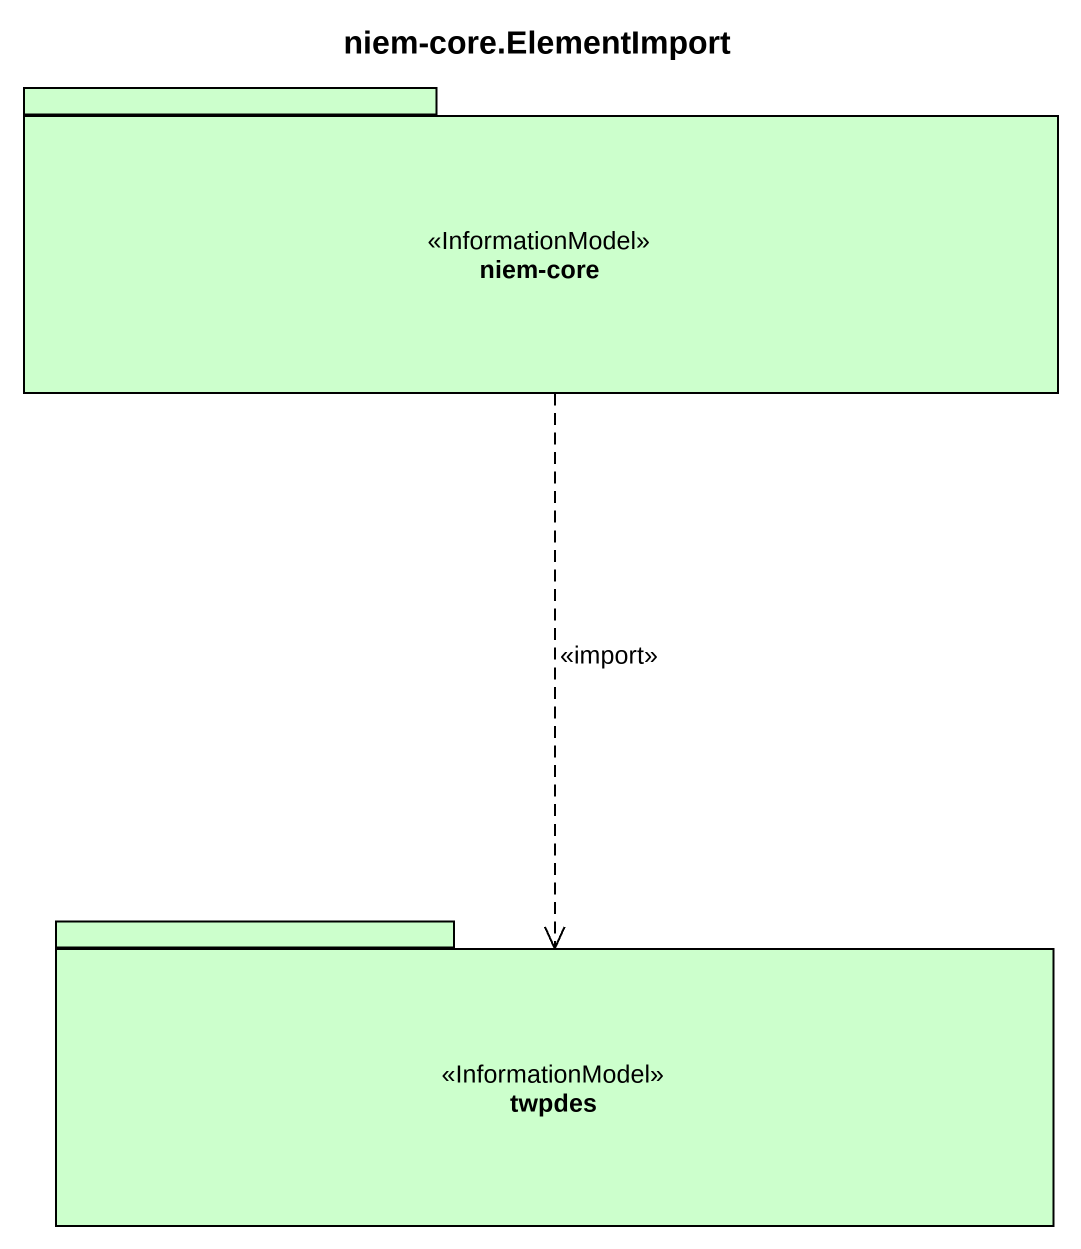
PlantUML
@startuml
title niem-core.ElementImport
package "niem-core" as niem_core <<InformationModel>> #CCFFCC {
}
package twpdes <<InformationModel>> #CCFFCC {
}
niem_core ..> twpdes : <<import>>
@enduml
